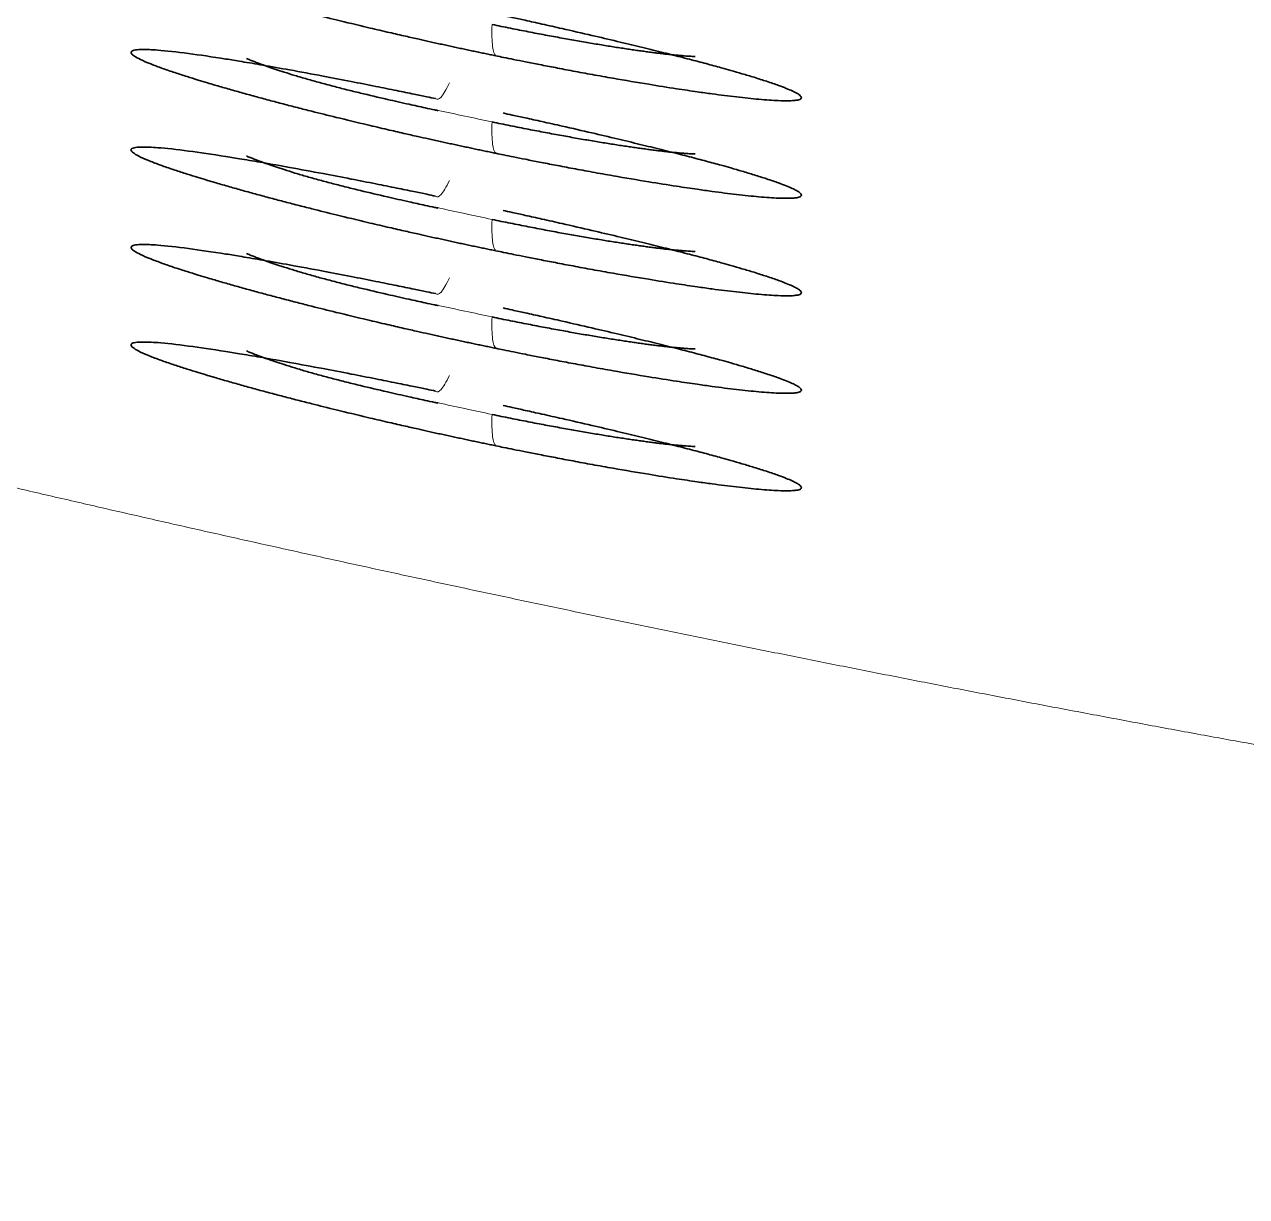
# Model space of a CAD drawing. Header units: inches. Extents: x -1096 to 3103, y -191 to 3207.
# Drawn here: x 1757.041 to 1759.911, y 3176.492 to 3179.244 of the extents above; entities that cross this region are included whole.
import ezdxf

# ---------------------------------------------------------------- set-up
doc = ezdxf.new("R2010")
doc.units = ezdxf.units.IN

msp = doc.modelspace()

# ---------------------------------------------------------------- linework, layer by layer
at = {"lineweight": 35}
for points, knots in [([(1758.0065, 3179.2989), (1757.9998, 3179.3003), (1757.9828, 3179.3038), (1757.9524, 3179.3101), (1757.9122, 3179.3183), (1757.8627, 3179.3283), (1757.8045, 3179.3398), (1757.7363, 3179.3529), (1757.6666, 3179.3658), (1757.6034, 3179.377), (1757.5539, 3179.3854), (1757.4926, 3179.3954), (1757.4203, 3179.406), (1757.3649, 3179.4121), (1757.3294, 3179.4142), (1757.3088, 3179.4143), (1757.2959, 3179.4123), (1757.291, 3179.409), (1757.2916, 3179.4047), (1757.2983, 3179.3987), (1757.313, 3179.3906), (1757.3353, 3179.381), (1757.3632, 3179.3705), (1757.3924, 3179.3604), (1757.4208, 3179.3512), (1757.4467, 3179.3431), (1757.4686, 3179.3365), (1757.4917, 3179.3297), (1757.518, 3179.3221), (1757.5497, 3179.3131), (1757.5821, 3179.3042), (1757.6151, 3179.2953), (1757.6484, 3179.2865), (1757.6819, 3179.2778), (1757.7231, 3179.2673), (1757.7774, 3179.2537), (1757.837, 3179.2394), (1757.8904, 3179.2269), (1757.9298, 3179.2178), (1757.9622, 3179.2105), (1757.9815, 3179.2062), (1757.99, 3179.2043)], [0, 0, 0, 0, 0.008784, 0.022012, 0.039639, 0.061609, 0.087958, 0.118751, 0.157481, 0.190776, 0.218565, 0.240781, 0.300853, 0.366289, 0.389903, 0.429716, 0.465034, 0.493523, 0.521548, 0.55222, 0.585556, 0.621544, 0.652763, 0.680085, 0.70348, 0.722896, 0.738289, 0.749628, 0.76907, 0.788051, 0.806559, 0.824584, 0.842116, 0.859149, 0.875676, 0.903109, 0.936897, 0.957449, 0.974805, 0.988984, 1, 1, 1, 1]), ([(1758.148, 3179.1705), (1758.1541, 3179.1692), (1758.1679, 3179.1664), (1758.1912, 3179.1616), (1758.2194, 3179.156), (1758.2522, 3179.1495), (1758.2895, 3179.1423), (1758.331, 3179.1344), (1758.3764, 3179.1261), (1758.4366, 3179.1153), (1758.5035, 3179.104), (1758.5688, 3179.0936), (1758.6178, 3179.0863), (1758.6657, 3179.0796), (1758.716, 3179.0733), (1758.7689, 3179.0677), (1758.8077, 3179.0651), (1758.8329, 3179.0646), (1758.8477, 3179.0652), (1758.8569, 3179.0665), (1758.862, 3179.068), (1758.8645, 3179.0697), (1758.8653, 3179.0711), (1758.8656, 3179.0728), (1758.8648, 3179.0751), (1758.8612, 3179.0787), (1758.8545, 3179.083), (1758.8444, 3179.088), (1758.8304, 3179.094), (1758.811, 3179.1014), (1758.7859, 3179.11), (1758.7564, 3179.1194), (1758.7279, 3179.1279), (1758.7018, 3179.1355), (1758.6795, 3179.1417), (1758.6542, 3179.1487), (1758.6227, 3179.1571), (1758.5814, 3179.1678), (1758.5359, 3179.1793), (1758.4864, 3179.1915), (1758.4321, 3179.2046), (1758.3712, 3179.2189), (1758.3118, 3179.2325), (1758.2592, 3179.2444), (1758.22, 3179.2531), (1758.1895, 3179.2598), (1758.1721, 3179.2636), (1758.1649, 3179.2652)], [0, 0, 0, 0, 0.007927, 0.018047, 0.030341, 0.044774, 0.061331, 0.080032, 0.100901, 0.123961, 0.165411, 0.200215, 0.228296, 0.249582, 0.288168, 0.330442, 0.376231, 0.405367, 0.430757, 0.452472, 0.470562, 0.485045, 0.495918, 0.503183, 0.521674, 0.541199, 0.561766, 0.583382, 0.606044, 0.629763, 0.659938, 0.686474, 0.70932, 0.72842, 0.743728, 0.755212, 0.778105, 0.801942, 0.826697, 0.85234, 0.878837, 0.907003, 0.938891, 0.960077, 0.977306, 0.990609, 1, 1, 1, 1]), ([(1758.6157, 3179.1689), (1758.6147, 3179.1689), (1758.6115, 3179.169), (1758.6059, 3179.1693), (1758.5986, 3179.1697), (1758.5908, 3179.1703), (1758.5824, 3179.171), (1758.5735, 3179.1718), (1758.564, 3179.1727), (1758.5539, 3179.1738), (1758.5434, 3179.175), (1758.5322, 3179.1763), (1758.5205, 3179.1777), (1758.5083, 3179.1793), (1758.4955, 3179.181), (1758.4823, 3179.1828), (1758.4684, 3179.1848), (1758.4541, 3179.1869), (1758.4393, 3179.1892), (1758.4239, 3179.1915), (1758.4081, 3179.1941), (1758.3918, 3179.1967), (1758.3749, 3179.1995), (1758.3576, 3179.2025), (1758.3399, 3179.2055), (1758.3217, 3179.2087), (1758.303, 3179.2121), (1758.2839, 3179.2156), (1758.2644, 3179.2192), (1758.2445, 3179.223), (1758.2241, 3179.227), (1758.2034, 3179.231), (1758.1823, 3179.2352), (1758.1608, 3179.2396), (1758.1464, 3179.2426), (1758.1391, 3179.2441)], [0, 0, 0, 0, 0.014362, 0.042311, 0.070465, 0.098822, 0.12738, 0.156139, 0.185094, 0.214243, 0.243581, 0.273106, 0.302811, 0.332694, 0.362749, 0.392974, 0.423364, 0.453916, 0.484627, 0.515494, 0.546517, 0.577695, 0.60903, 0.640522, 0.672177, 0.704, 0.735996, 0.768172, 0.800541, 0.833114, 0.865914, 0.898984, 0.932371, 0.966064, 1, 1, 1, 1]), ([(1757.99, 3179.2043), (1757.9946, 3179.2033), (1758.0037, 3179.2012), (1758.0175, 3179.1982), (1758.0311, 3179.1952), (1758.0446, 3179.1923), (1758.0579, 3179.1894), (1758.0712, 3179.1866), (1758.0843, 3179.1838), (1758.0973, 3179.181), (1758.1102, 3179.1783), (1758.1229, 3179.1757), (1758.1355, 3179.173), (1758.1438, 3179.1713), (1758.148, 3179.1705)], [0, 0, 0, 0, 0.087917, 0.174953, 0.261133, 0.346481, 0.43102, 0.514775, 0.597754, 0.67993, 0.761271, 0.841747, 0.921332, 1, 1, 1, 1]), ([(1758.0065, 3179.07), (1757.9998, 3179.0714), (1757.9828, 3179.0749), (1757.9524, 3179.0812), (1757.9122, 3179.0894), (1757.8627, 3179.0994), (1757.8045, 3179.1108), (1757.7363, 3179.124), (1757.6666, 3179.1369), (1757.6034, 3179.1481), (1757.5539, 3179.1565), (1757.4926, 3179.1665), (1757.4203, 3179.1771), (1757.3649, 3179.1832), (1757.3294, 3179.1853), (1757.3088, 3179.1854), (1757.2959, 3179.1834), (1757.291, 3179.1801), (1757.2916, 3179.1757), (1757.2983, 3179.1698), (1757.313, 3179.1617), (1757.3353, 3179.152), (1757.3632, 3179.1415), (1757.3924, 3179.1315), (1757.4208, 3179.1223), (1757.4467, 3179.1142), (1757.4686, 3179.1076), (1757.4917, 3179.1007), (1757.518, 3179.0931), (1757.5497, 3179.0842), (1757.5821, 3179.0752), (1757.6151, 3179.0663), (1757.6484, 3179.0575), (1757.6819, 3179.0488), (1757.7231, 3179.0384), (1757.7774, 3179.0248), (1757.837, 3179.0105), (1757.8904, 3178.9979), (1757.9298, 3178.9889), (1757.9622, 3178.9815), (1757.9815, 3178.9772), (1757.99, 3178.9754)], [0, 0, 0, 0, 0.008784, 0.022012, 0.039639, 0.061609, 0.087958, 0.118751, 0.157481, 0.190776, 0.218565, 0.240781, 0.300853, 0.366289, 0.389903, 0.429716, 0.465034, 0.493523, 0.521548, 0.55222, 0.585556, 0.621544, 0.652763, 0.680085, 0.70348, 0.722896, 0.738289, 0.749628, 0.76907, 0.788051, 0.806559, 0.824584, 0.842116, 0.859149, 0.875676, 0.903109, 0.936897, 0.957449, 0.974805, 0.988984, 1, 1, 1, 1]), ([(1758.0127, 3179.0416), (1758.01, 3179.0422), (1757.9997, 3179.0444), (1757.9768, 3179.0494), (1757.9393, 3179.0576), (1757.8881, 3179.0692), (1757.8393, 3179.0807), (1757.7972, 3179.091), (1757.7653, 3179.0992), (1757.7342, 3179.1075), (1757.7043, 3179.1159), (1757.6763, 3179.1241), (1757.6449, 3179.134), (1757.6069, 3179.1467), (1757.579, 3179.1572), (1757.5651, 3179.1631), (1757.5624, 3179.1643)], [0, 0, 0, 0, 0.013057, 0.050701, 0.112969, 0.200011, 0.312143, 0.372954, 0.435337, 0.499247, 0.564626, 0.631402, 0.695873, 0.8052, 0.958564, 1, 1, 1, 1]), ([(1758.148, 3178.9415), (1758.1541, 3178.9403), (1758.1679, 3178.9374), (1758.1912, 3178.9327), (1758.2194, 3178.9271), (1758.2522, 3178.9206), (1758.2895, 3178.9134), (1758.331, 3178.9055), (1758.3764, 3178.8971), (1758.4366, 3178.8864), (1758.5035, 3178.875), (1758.5688, 3178.8647), (1758.6178, 3178.8574), (1758.6657, 3178.8507), (1758.716, 3178.8443), (1758.7689, 3178.8388), (1758.8077, 3178.8361), (1758.8329, 3178.8357), (1758.8477, 3178.8363), (1758.8569, 3178.8375), (1758.862, 3178.8391), (1758.8645, 3178.8407), (1758.8653, 3178.8421), (1758.8656, 3178.8439), (1758.8648, 3178.8462), (1758.8612, 3178.8497), (1758.8545, 3178.854), (1758.8444, 3178.8591), (1758.8304, 3178.8651), (1758.811, 3178.8725), (1758.7859, 3178.8811), (1758.7564, 3178.8904), (1758.7279, 3178.899), (1758.7018, 3178.9065), (1758.6795, 3178.9128), (1758.6542, 3178.9198), (1758.6227, 3178.9282), (1758.5814, 3178.9389), (1758.5359, 3178.9504), (1758.4864, 3178.9626), (1758.4321, 3178.9757), (1758.3712, 3178.99), (1758.3118, 3179.0036), (1758.2592, 3179.0154), (1758.22, 3179.0241), (1758.1895, 3179.0308), (1758.1721, 3179.0346), (1758.1649, 3179.0362)], [0, 0, 0, 0, 0.007927, 0.018047, 0.030341, 0.044774, 0.061331, 0.080032, 0.100901, 0.123961, 0.165411, 0.200215, 0.228296, 0.249582, 0.288168, 0.330442, 0.376231, 0.405367, 0.430757, 0.452472, 0.470562, 0.485045, 0.495918, 0.503183, 0.521674, 0.541199, 0.561766, 0.583382, 0.606044, 0.629763, 0.659938, 0.686474, 0.70932, 0.72842, 0.743728, 0.755212, 0.778105, 0.801942, 0.826697, 0.85234, 0.878837, 0.907003, 0.938891, 0.960077, 0.977306, 0.990609, 1, 1, 1, 1]), ([(1758.6157, 3178.94), (1758.6147, 3178.94), (1758.6115, 3178.9401), (1758.6059, 3178.9404), (1758.5986, 3178.9408), (1758.5908, 3178.9414), (1758.5824, 3178.942), (1758.5735, 3178.9429), (1758.564, 3178.9438), (1758.5539, 3178.9448), (1758.5434, 3178.946), (1758.5322, 3178.9473), (1758.5205, 3178.9488), (1758.5083, 3178.9504), (1758.4955, 3178.9521), (1758.4823, 3178.9539), (1758.4684, 3178.9559), (1758.4541, 3178.958), (1758.4393, 3178.9602), (1758.4239, 3178.9626), (1758.4081, 3178.9651), (1758.3918, 3178.9678), (1758.3749, 3178.9706), (1758.3576, 3178.9735), (1758.3399, 3178.9766), (1758.3217, 3178.9798), (1758.303, 3178.9832), (1758.2839, 3178.9867), (1758.2644, 3178.9903), (1758.2445, 3178.9941), (1758.2241, 3178.998), (1758.2034, 3179.0021), (1758.1823, 3179.0063), (1758.1608, 3179.0107), (1758.1464, 3179.0137), (1758.1391, 3179.0152)], [0, 0, 0, 0, 0.014362, 0.042311, 0.070465, 0.098822, 0.12738, 0.156139, 0.185094, 0.214243, 0.243581, 0.273106, 0.302811, 0.332694, 0.362749, 0.392974, 0.423364, 0.453916, 0.484627, 0.515494, 0.546517, 0.577695, 0.60903, 0.640522, 0.672177, 0.704, 0.735996, 0.768172, 0.800541, 0.833114, 0.865914, 0.898984, 0.932371, 0.966064, 1, 1, 1, 1]), ([(1757.99, 3178.9754), (1757.9946, 3178.9743), (1758.0037, 3178.9723), (1758.0175, 3178.9693), (1758.0311, 3178.9663), (1758.0446, 3178.9634), (1758.0579, 3178.9605), (1758.0712, 3178.9577), (1758.0843, 3178.9549), (1758.0973, 3178.9521), (1758.1102, 3178.9494), (1758.1229, 3178.9467), (1758.1355, 3178.9441), (1758.1438, 3178.9424), (1758.148, 3178.9415)], [0, 0, 0, 0, 0.087917, 0.174953, 0.261133, 0.346481, 0.43102, 0.514775, 0.597754, 0.67993, 0.761271, 0.841747, 0.921332, 1, 1, 1, 1]), ([(1758.0065, 3178.841), (1757.9998, 3178.8424), (1757.9828, 3178.846), (1757.9524, 3178.8523), (1757.9122, 3178.8605), (1757.8627, 3178.8704), (1757.8045, 3178.8819), (1757.7363, 3178.895), (1757.6666, 3178.9079), (1757.6034, 3178.9192), (1757.5539, 3178.9276), (1757.4926, 3178.9376), (1757.4203, 3178.9482), (1757.3649, 3178.9542), (1757.3294, 3178.9564), (1757.3088, 3178.9564), (1757.2959, 3178.9544), (1757.291, 3178.9511), (1757.2916, 3178.9468), (1757.2983, 3178.9409), (1757.313, 3178.9328), (1757.3353, 3178.9231), (1757.3632, 3178.9126), (1757.3924, 3178.9026), (1757.4208, 3178.8933), (1757.4467, 3178.8853), (1757.4686, 3178.8786), (1757.4917, 3178.8718), (1757.518, 3178.8642), (1757.5497, 3178.8553), (1757.5821, 3178.8463), (1757.6151, 3178.8374), (1757.6484, 3178.8286), (1757.6819, 3178.8199), (1757.7231, 3178.8094), (1757.7774, 3178.7959), (1757.837, 3178.7815), (1757.8904, 3178.769), (1757.9298, 3178.76), (1757.9622, 3178.7526), (1757.9815, 3178.7483), (1757.99, 3178.7464)], [0, 0, 0, 0, 0.008784, 0.022012, 0.039639, 0.061609, 0.087958, 0.118751, 0.157481, 0.190776, 0.218565, 0.240781, 0.300853, 0.366289, 0.389903, 0.429716, 0.465034, 0.493523, 0.521548, 0.55222, 0.585556, 0.621544, 0.652763, 0.680085, 0.70348, 0.722896, 0.738289, 0.749628, 0.76907, 0.788051, 0.806559, 0.824584, 0.842116, 0.859149, 0.875676, 0.903109, 0.936897, 0.957449, 0.974805, 0.988984, 1, 1, 1, 1]), ([(1758.0127, 3178.8127), (1758.01, 3178.8133), (1757.9997, 3178.8155), (1757.9768, 3178.8204), (1757.9393, 3178.8287), (1757.8881, 3178.8403), (1757.8393, 3178.8518), (1757.7972, 3178.8621), (1757.7653, 3178.8703), (1757.7342, 3178.8786), (1757.7043, 3178.887), (1757.6763, 3178.8952), (1757.6449, 3178.9051), (1757.6069, 3178.9177), (1757.579, 3178.9282), (1757.5651, 3178.9341), (1757.5624, 3178.9353)], [0, 0, 0, 0, 0.013057, 0.050701, 0.112969, 0.200011, 0.312143, 0.372954, 0.435337, 0.499247, 0.564626, 0.631402, 0.695873, 0.8052, 0.958564, 1, 1, 1, 1]), ([(1758.6157, 3178.711), (1758.6147, 3178.7111), (1758.6115, 3178.7112), (1758.6059, 3178.7114), (1758.5986, 3178.7119), (1758.5908, 3178.7124), (1758.5824, 3178.7131), (1758.5735, 3178.7139), (1758.564, 3178.7149), (1758.5539, 3178.7159), (1758.5434, 3178.7171), (1758.5322, 3178.7184), (1758.5205, 3178.7199), (1758.5083, 3178.7214), (1758.4955, 3178.7231), (1758.4823, 3178.725), (1758.4684, 3178.727), (1758.4541, 3178.7291), (1758.4393, 3178.7313), (1758.4239, 3178.7337), (1758.4081, 3178.7362), (1758.3918, 3178.7389), (1758.3749, 3178.7417), (1758.3576, 3178.7446), (1758.3399, 3178.7477), (1758.3217, 3178.7509), (1758.303, 3178.7542), (1758.2839, 3178.7577), (1758.2644, 3178.7614), (1758.2445, 3178.7652), (1758.2241, 3178.7691), (1758.2034, 3178.7732), (1758.1823, 3178.7774), (1758.1608, 3178.7817), (1758.1464, 3178.7847), (1758.1391, 3178.7862)], [0, 0, 0, 0, 0.014362, 0.042311, 0.070465, 0.098822, 0.12738, 0.156139, 0.185094, 0.214243, 0.243581, 0.273106, 0.302811, 0.332694, 0.362749, 0.392974, 0.423364, 0.453916, 0.484627, 0.515494, 0.546517, 0.577695, 0.60903, 0.640522, 0.672177, 0.704, 0.735996, 0.768172, 0.800541, 0.833114, 0.865914, 0.898984, 0.932371, 0.966064, 1, 1, 1, 1]), ([(1758.148, 3178.7126), (1758.1541, 3178.7114), (1758.1679, 3178.7085), (1758.1912, 3178.7038), (1758.2194, 3178.6981), (1758.2522, 3178.6916), (1758.2895, 3178.6844), (1758.331, 3178.6766), (1758.3764, 3178.6682), (1758.4366, 3178.6574), (1758.5035, 3178.6461), (1758.5688, 3178.6357), (1758.6178, 3178.6284), (1758.6657, 3178.6217), (1758.716, 3178.6154), (1758.7689, 3178.6099), (1758.8077, 3178.6072), (1758.8329, 3178.6067), (1758.8477, 3178.6073), (1758.8569, 3178.6086), (1758.862, 3178.6102), (1758.8645, 3178.6118), (1758.8653, 3178.6132), (1758.8656, 3178.6149), (1758.8648, 3178.6173), (1758.8612, 3178.6208), (1758.8545, 3178.6251), (1758.8444, 3178.6302), (1758.8304, 3178.6361), (1758.811, 3178.6435), (1758.7859, 3178.6522), (1758.7564, 3178.6615), (1758.7279, 3178.6701), (1758.7018, 3178.6776), (1758.6795, 3178.6839), (1758.6542, 3178.6908), (1758.6227, 3178.6993), (1758.5814, 3178.71), (1758.5359, 3178.7215), (1758.4864, 3178.7337), (1758.4321, 3178.7467), (1758.3712, 3178.761), (1758.3118, 3178.7747), (1758.2592, 3178.7865), (1758.22, 3178.7952), (1758.1895, 3178.8019), (1758.1721, 3178.8057), (1758.1649, 3178.8073)], [0, 0, 0, 0, 0.007927, 0.018047, 0.030341, 0.044774, 0.061331, 0.080032, 0.100901, 0.123961, 0.165411, 0.200215, 0.228296, 0.249582, 0.288168, 0.330442, 0.376231, 0.405367, 0.430757, 0.452472, 0.470562, 0.485045, 0.495918, 0.503183, 0.521674, 0.541199, 0.561766, 0.583382, 0.606044, 0.629763, 0.659938, 0.686474, 0.70932, 0.72842, 0.743728, 0.755212, 0.778105, 0.801942, 0.826697, 0.85234, 0.878837, 0.907003, 0.938891, 0.960077, 0.977306, 0.990609, 1, 1, 1, 1]), ([(1757.99, 3178.7464), (1757.9946, 3178.7454), (1758.0037, 3178.7434), (1758.0175, 3178.7404), (1758.0311, 3178.7374), (1758.0446, 3178.7344), (1758.0579, 3178.7316), (1758.0712, 3178.7287), (1758.0843, 3178.7259), (1758.0973, 3178.7232), (1758.1102, 3178.7205), (1758.1229, 3178.7178), (1758.1355, 3178.7152), (1758.1438, 3178.7135), (1758.148, 3178.7126)], [0, 0, 0, 0, 0.087917, 0.174953, 0.261133, 0.346481, 0.43102, 0.514775, 0.597754, 0.67993, 0.761271, 0.841747, 0.921332, 1, 1, 1, 1]), ([(1758.0065, 3178.6121), (1757.9998, 3178.6135), (1757.9828, 3178.617), (1757.9524, 3178.6233), (1757.9122, 3178.6315), (1757.8627, 3178.6415), (1757.8045, 3178.653), (1757.7363, 3178.6661), (1757.6666, 3178.679), (1757.6034, 3178.6902), (1757.5539, 3178.6986), (1757.4926, 3178.7086), (1757.4203, 3178.7192), (1757.3649, 3178.7253), (1757.3294, 3178.7275), (1757.3088, 3178.7275), (1757.2959, 3178.7255), (1757.291, 3178.7222), (1757.2916, 3178.7179), (1757.2983, 3178.7119), (1757.313, 3178.7038), (1757.3353, 3178.6942), (1757.3632, 3178.6837), (1757.3924, 3178.6736), (1757.4208, 3178.6644), (1757.4467, 3178.6563), (1757.4686, 3178.6497), (1757.4917, 3178.6429), (1757.518, 3178.6353), (1757.5497, 3178.6263), (1757.5821, 3178.6174), (1757.6151, 3178.6085), (1757.6484, 3178.5997), (1757.6819, 3178.591), (1757.7231, 3178.5805), (1757.7774, 3178.5669), (1757.837, 3178.5526), (1757.8904, 3178.5401), (1757.9298, 3178.531), (1757.9622, 3178.5237), (1757.9815, 3178.5194), (1757.99, 3178.5175)], [0, 0, 0, 0, 0.008784, 0.022012, 0.039639, 0.061609, 0.087958, 0.118751, 0.157481, 0.190776, 0.218565, 0.240781, 0.300853, 0.366289, 0.389903, 0.429716, 0.465034, 0.493523, 0.521548, 0.55222, 0.585556, 0.621544, 0.652763, 0.680085, 0.70348, 0.722896, 0.738289, 0.749628, 0.76907, 0.788051, 0.806559, 0.824584, 0.842116, 0.859149, 0.875676, 0.903109, 0.936897, 0.957449, 0.974805, 0.988984, 1, 1, 1, 1]), ([(1758.0127, 3178.5838), (1758.01, 3178.5844), (1757.9997, 3178.5866), (1757.9768, 3178.5915), (1757.9393, 3178.5998), (1757.8881, 3178.6114), (1757.8393, 3178.6228), (1757.7972, 3178.6331), (1757.7653, 3178.6413), (1757.7342, 3178.6496), (1757.7043, 3178.658), (1757.6763, 3178.6663), (1757.6449, 3178.6761), (1757.6069, 3178.6888), (1757.579, 3178.6993), (1757.5651, 3178.7052), (1757.5624, 3178.7064)], [0, 0, 0, 0, 0.013057, 0.050701, 0.112969, 0.200011, 0.312143, 0.372954, 0.435337, 0.499247, 0.564626, 0.631402, 0.695873, 0.8052, 0.958564, 1, 1, 1, 1]), ([(1758.6157, 3178.4821), (1758.6147, 3178.4821), (1758.6115, 3178.4822), (1758.6059, 3178.4825), (1758.5986, 3178.4829), (1758.5908, 3178.4835), (1758.5824, 3178.4842), (1758.5735, 3178.485), (1758.564, 3178.4859), (1758.5539, 3178.487), (1758.5434, 3178.4882), (1758.5322, 3178.4895), (1758.5205, 3178.4909), (1758.5083, 3178.4925), (1758.4955, 3178.4942), (1758.4823, 3178.496), (1758.4684, 3178.498), (1758.4541, 3178.5001), (1758.4393, 3178.5024), (1758.4239, 3178.5048), (1758.4081, 3178.5073), (1758.3918, 3178.5099), (1758.3749, 3178.5127), (1758.3576, 3178.5157), (1758.3399, 3178.5187), (1758.3217, 3178.5219), (1758.303, 3178.5253), (1758.2839, 3178.5288), (1758.2644, 3178.5324), (1758.2445, 3178.5362), (1758.2241, 3178.5402), (1758.2034, 3178.5442), (1758.1823, 3178.5484), (1758.1608, 3178.5528), (1758.1464, 3178.5558), (1758.1391, 3178.5573)], [0, 0, 0, 0, 0.014362, 0.042311, 0.070465, 0.098822, 0.12738, 0.156139, 0.185094, 0.214243, 0.243581, 0.273106, 0.302811, 0.332694, 0.362749, 0.392974, 0.423364, 0.453916, 0.484627, 0.515494, 0.546517, 0.577695, 0.60903, 0.640522, 0.672177, 0.704, 0.735996, 0.768172, 0.800541, 0.833114, 0.865914, 0.898984, 0.932371, 0.966064, 1, 1, 1, 1]), ([(1758.148, 3178.4837), (1758.1541, 3178.4824), (1758.1679, 3178.4796), (1758.1912, 3178.4748), (1758.2194, 3178.4692), (1758.2522, 3178.4627), (1758.2895, 3178.4555), (1758.331, 3178.4476), (1758.3764, 3178.4393), (1758.4366, 3178.4285), (1758.5035, 3178.4172), (1758.5688, 3178.4068), (1758.6178, 3178.3995), (1758.6657, 3178.3928), (1758.716, 3178.3865), (1758.7689, 3178.3809), (1758.8077, 3178.3783), (1758.8329, 3178.3778), (1758.8477, 3178.3784), (1758.8569, 3178.3797), (1758.862, 3178.3813), (1758.8645, 3178.3829), (1758.8653, 3178.3843), (1758.8656, 3178.386), (1758.8648, 3178.3883), (1758.8612, 3178.3919), (1758.8545, 3178.3962), (1758.8444, 3178.4013), (1758.8304, 3178.4072), (1758.811, 3178.4146), (1758.7859, 3178.4232), (1758.7564, 3178.4326), (1758.7279, 3178.4412), (1758.7018, 3178.4487), (1758.6795, 3178.4549), (1758.6542, 3178.4619), (1758.6227, 3178.4703), (1758.5814, 3178.4811), (1758.5359, 3178.4925), (1758.4864, 3178.5048), (1758.4321, 3178.5178), (1758.3712, 3178.5321), (1758.3118, 3178.5457), (1758.2592, 3178.5576), (1758.22, 3178.5663), (1758.1895, 3178.573), (1758.1721, 3178.5768), (1758.1649, 3178.5784)], [0, 0, 0, 0, 0.007927, 0.018047, 0.030341, 0.044774, 0.061331, 0.080032, 0.100901, 0.123961, 0.165411, 0.200215, 0.228296, 0.249582, 0.288168, 0.330442, 0.376231, 0.405367, 0.430757, 0.452472, 0.470562, 0.485045, 0.495918, 0.503183, 0.521674, 0.541199, 0.561766, 0.583382, 0.606044, 0.629763, 0.659938, 0.686474, 0.70932, 0.72842, 0.743728, 0.755212, 0.778105, 0.801942, 0.826697, 0.85234, 0.878837, 0.907003, 0.938891, 0.960077, 0.977306, 0.990609, 1, 1, 1, 1]), ([(1757.99, 3178.5175), (1757.9946, 3178.5165), (1758.0037, 3178.5144), (1758.0175, 3178.5114), (1758.0311, 3178.5084), (1758.0446, 3178.5055), (1758.0579, 3178.5026), (1758.0712, 3178.4998), (1758.0843, 3178.497), (1758.0973, 3178.4942), (1758.1102, 3178.4915), (1758.1229, 3178.4889), (1758.1355, 3178.4862), (1758.1438, 3178.4845), (1758.148, 3178.4837)], [0, 0, 0, 0, 0.087917, 0.174953, 0.261133, 0.346481, 0.43102, 0.514775, 0.597754, 0.67993, 0.761271, 0.841747, 0.921332, 1, 1, 1, 1]), ([(1758.0065, 3178.3832), (1757.9998, 3178.3846), (1757.9828, 3178.3881), (1757.9524, 3178.3944), (1757.9122, 3178.4026), (1757.8627, 3178.4126), (1757.8045, 3178.424), (1757.7363, 3178.4372), (1757.6666, 3178.4501), (1757.6034, 3178.4613), (1757.5539, 3178.4697), (1757.4926, 3178.4797), (1757.4203, 3178.4903), (1757.3649, 3178.4964), (1757.3294, 3178.4985), (1757.3088, 3178.4986), (1757.2959, 3178.4966), (1757.291, 3178.4933), (1757.2916, 3178.4889), (1757.2983, 3178.483), (1757.313, 3178.4749), (1757.3353, 3178.4652), (1757.3632, 3178.4547), (1757.3924, 3178.4447), (1757.4208, 3178.4355), (1757.4467, 3178.4274), (1757.4686, 3178.4208), (1757.4917, 3178.4139), (1757.518, 3178.4063), (1757.5497, 3178.3974), (1757.5821, 3178.3884), (1757.6151, 3178.3795), (1757.6484, 3178.3707), (1757.6819, 3178.362), (1757.7231, 3178.3516), (1757.7774, 3178.338), (1757.837, 3178.3237), (1757.8904, 3178.3111), (1757.9298, 3178.3021), (1757.9622, 3178.2948), (1757.9815, 3178.2904), (1757.99, 3178.2886)], [0, 0, 0, 0, 0.008784, 0.022012, 0.039639, 0.061609, 0.087958, 0.118751, 0.157481, 0.190776, 0.218565, 0.240781, 0.300853, 0.366289, 0.389903, 0.429716, 0.465034, 0.493523, 0.521548, 0.55222, 0.585556, 0.621544, 0.652763, 0.680085, 0.70348, 0.722896, 0.738289, 0.749628, 0.76907, 0.788051, 0.806559, 0.824584, 0.842116, 0.859149, 0.875676, 0.903109, 0.936897, 0.957449, 0.974805, 0.988984, 1, 1, 1, 1]), ([(1758.0127, 3178.3549), (1758.01, 3178.3554), (1757.9997, 3178.3576), (1757.9768, 3178.3626), (1757.9393, 3178.3708), (1757.8881, 3178.3824), (1757.8393, 3178.3939), (1757.7972, 3178.4042), (1757.7653, 3178.4124), (1757.7342, 3178.4207), (1757.7043, 3178.4291), (1757.6763, 3178.4374), (1757.6449, 3178.4472), (1757.6069, 3178.4599), (1757.579, 3178.4704), (1757.5651, 3178.4763), (1757.5624, 3178.4775)], [0, 0, 0, 0, 0.013057, 0.050701, 0.112969, 0.200011, 0.312143, 0.372954, 0.435337, 0.499247, 0.564626, 0.631402, 0.695873, 0.8052, 0.958564, 1, 1, 1, 1]), ([(1758.6157, 3178.2532), (1758.6147, 3178.2532), (1758.6115, 3178.2533), (1758.6059, 3178.2536), (1758.5986, 3178.254), (1758.5908, 3178.2546), (1758.5824, 3178.2553), (1758.5735, 3178.2561), (1758.564, 3178.257), (1758.5539, 3178.258), (1758.5434, 3178.2592), (1758.5322, 3178.2605), (1758.5205, 3178.262), (1758.5083, 3178.2636), (1758.4955, 3178.2653), (1758.4823, 3178.2671), (1758.4684, 3178.2691), (1758.4541, 3178.2712), (1758.4393, 3178.2734), (1758.4239, 3178.2758), (1758.4081, 3178.2783), (1758.3918, 3178.281), (1758.3749, 3178.2838), (1758.3576, 3178.2867), (1758.3399, 3178.2898), (1758.3217, 3178.293), (1758.303, 3178.2964), (1758.2839, 3178.2999), (1758.2644, 3178.3035), (1758.2445, 3178.3073), (1758.2241, 3178.3112), (1758.2034, 3178.3153), (1758.1823, 3178.3195), (1758.1608, 3178.3239), (1758.1464, 3178.3269), (1758.1391, 3178.3284)], [0, 0, 0, 0, 0.014362, 0.042311, 0.070465, 0.098822, 0.12738, 0.156139, 0.185094, 0.214243, 0.243581, 0.273106, 0.302811, 0.332694, 0.362749, 0.392974, 0.423364, 0.453916, 0.484627, 0.515494, 0.546517, 0.577695, 0.60903, 0.640522, 0.672177, 0.704, 0.735996, 0.768172, 0.800541, 0.833114, 0.865914, 0.898984, 0.932371, 0.966064, 1, 1, 1, 1]), ([(1758.148, 3178.2547), (1758.1541, 3178.2535), (1758.1679, 3178.2506), (1758.1912, 3178.2459), (1758.2194, 3178.2403), (1758.2522, 3178.2338), (1758.2895, 3178.2266), (1758.331, 3178.2187), (1758.3764, 3178.2103), (1758.4366, 3178.1996), (1758.5035, 3178.1882), (1758.5688, 3178.1779), (1758.6178, 3178.1706), (1758.6657, 3178.1639), (1758.716, 3178.1575), (1758.7689, 3178.152), (1758.8077, 3178.1493), (1758.8329, 3178.1489), (1758.8477, 3178.1495), (1758.8569, 3178.1507), (1758.862, 3178.1523), (1758.8645, 3178.1539), (1758.8653, 3178.1553), (1758.8656, 3178.1571), (1758.8648, 3178.1594), (1758.8612, 3178.163), (1758.8545, 3178.1672), (1758.8444, 3178.1723), (1758.8304, 3178.1783), (1758.811, 3178.1857), (1758.7859, 3178.1943), (1758.7564, 3178.2036), (1758.7279, 3178.2122), (1758.7018, 3178.2198), (1758.6795, 3178.226), (1758.6542, 3178.233), (1758.6227, 3178.2414), (1758.5814, 3178.2521), (1758.5359, 3178.2636), (1758.4864, 3178.2758), (1758.4321, 3178.2889), (1758.3712, 3178.3032), (1758.3118, 3178.3168), (1758.2592, 3178.3286), (1758.22, 3178.3373), (1758.1895, 3178.344), (1758.1721, 3178.3479), (1758.1649, 3178.3494)], [0, 0, 0, 0, 0.007927, 0.018047, 0.030341, 0.044774, 0.061331, 0.080032, 0.100901, 0.123961, 0.165411, 0.200215, 0.228296, 0.249582, 0.288168, 0.330442, 0.376231, 0.405367, 0.430757, 0.452472, 0.470562, 0.485045, 0.495918, 0.503183, 0.521674, 0.541199, 0.561766, 0.583382, 0.606044, 0.629763, 0.659938, 0.686474, 0.70932, 0.72842, 0.743728, 0.755212, 0.778105, 0.801942, 0.826697, 0.85234, 0.878837, 0.907003, 0.938891, 0.960077, 0.977306, 0.990609, 1, 1, 1, 1]), ([(1757.99, 3178.2886), (1757.9946, 3178.2875), (1758.0037, 3178.2855), (1758.0175, 3178.2825), (1758.0311, 3178.2795), (1758.0446, 3178.2766), (1758.0579, 3178.2737), (1758.0712, 3178.2709), (1758.0843, 3178.2681), (1758.0973, 3178.2653), (1758.1102, 3178.2626), (1758.1229, 3178.2599), (1758.1355, 3178.2573), (1758.1438, 3178.2556), (1758.148, 3178.2547)], [0, 0, 0, 0, 0.087917, 0.174953, 0.261133, 0.346481, 0.43102, 0.514775, 0.597754, 0.67993, 0.761271, 0.841747, 0.921332, 1, 1, 1, 1])]:
    msp.add_open_spline(points, degree=3, knots=knots, dxfattribs=at)
at = {"lineweight": 13}
for points, knots in [([(1758.148, 3179.1705), (1758.1446, 3179.1735), (1758.1393, 3179.1887), (1758.1384, 3179.2224), (1758.1391, 3179.2441)], [0, 0, 0, 0, 0.474728, 1, 1, 1, 1]), ([(1758.0065, 3179.07), (1758.0099, 3179.067), (1758.0189, 3179.0694), (1758.0316, 3179.0909), (1758.0389, 3179.1067)], [0, 0, 0, 0, 0.47368, 1, 1, 1, 1]), ([(1758.148, 3178.9415), (1758.1446, 3178.9446), (1758.1393, 3178.9598), (1758.1384, 3178.9934), (1758.1391, 3179.0152)], [0, 0, 0, 0, 0.474728, 1, 1, 1, 1]), ([(1758.0065, 3178.841), (1758.0099, 3178.838), (1758.0189, 3178.8404), (1758.0316, 3178.8619), (1758.0389, 3178.8778)], [0, 0, 0, 0, 0.47368, 1, 1, 1, 1]), ([(1758.148, 3178.7126), (1758.1446, 3178.7156), (1758.1393, 3178.7309), (1758.1384, 3178.7645), (1758.1391, 3178.7862)], [0, 0, 0, 0, 0.474728, 1, 1, 1, 1]), ([(1758.0065, 3178.6121), (1758.0099, 3178.6091), (1758.0189, 3178.6115), (1758.0316, 3178.633), (1758.0389, 3178.6489)], [0, 0, 0, 0, 0.47368, 1, 1, 1, 1]), ([(1758.148, 3178.4837), (1758.1446, 3178.4867), (1758.1393, 3178.5019), (1758.1384, 3178.5356), (1758.1391, 3178.5573)], [0, 0, 0, 0, 0.474728, 1, 1, 1, 1]), ([(1755.4167, 3178.5534), (1755.457, 3178.5429), (1755.5376, 3178.5218), (1755.6585, 3178.4904), (1755.7795, 3178.4594), (1755.9005, 3178.4285), (1756.0215, 3178.398), (1756.1427, 3178.3677), (1756.2638, 3178.3376), (1756.385, 3178.3078), (1756.5063, 3178.2783), (1756.6276, 3178.249), (1756.749, 3178.22), (1756.8704, 3178.1912), (1756.9918, 3178.1627), (1757.1133, 3178.1345), (1757.2348, 3178.1065), (1757.3564, 3178.0787), (1757.478, 3178.0512), (1757.5997, 3178.024), (1757.7214, 3177.997), (1757.8431, 3177.9703), (1757.9649, 3177.9439), (1758.0867, 3177.9177), (1758.2086, 3177.8917), (1758.3305, 3177.866), (1758.4524, 3177.8406), (1758.5744, 3177.8154), (1758.6964, 3177.7905), (1758.8185, 3177.7659), (1758.9406, 3177.7415), (1759.0627, 3177.7173), (1759.1848, 3177.6934), (1759.307, 3177.6698), (1759.4293, 3177.6464), (1759.5515, 3177.6233), (1759.6738, 3177.6004), (1759.7961, 3177.5778), (1759.9185, 3177.5555), (1760.0409, 3177.5334), (1760.1633, 3177.5116), (1760.2858, 3177.49), (1760.4082, 3177.4687), (1760.5307, 3177.4476), (1760.6533, 3177.4268), (1760.7758, 3177.4063), (1760.8984, 3177.386), (1761.0211, 3177.3659), (1761.1437, 3177.3462), (1761.2664, 3177.3266), (1761.3891, 3177.3074), (1761.5118, 3177.2884), (1761.6345, 3177.2696), (1761.7573, 3177.2511), (1761.8801, 3177.2329), (1762.0029, 3177.2149), (1762.1257, 3177.1972), (1762.2486, 3177.1797), (1762.3715, 3177.1625), (1762.4944, 3177.1456), (1762.6173, 3177.1289), (1762.7402, 3177.1124), (1762.8632, 3177.0963), (1762.9862, 3177.0803), (1763.1092, 3177.0647), (1763.2322, 3177.0493), (1763.3552, 3177.0341), (1763.4783, 3177.0192), (1763.6013, 3177.0046), (1763.7244, 3176.9902), (1763.8475, 3176.9761), (1763.9706, 3176.9622), (1764.0937, 3176.9486), (1764.2168, 3176.9352), (1764.34, 3176.9221), (1764.4631, 3176.9093), (1764.5863, 3176.8967), (1764.7095, 3176.8844), (1764.8327, 3176.8723), (1764.9559, 3176.8605), (1765.0791, 3176.8489), (1765.2023, 3176.8376), (1765.3255, 3176.8266), (1765.4488, 3176.8158), (1765.572, 3176.8052), (1765.6952, 3176.795), (1765.8185, 3176.7849), (1765.9417, 3176.7752), (1766.065, 3176.7657), (1766.1883, 3176.7564), (1766.3116, 3176.7474), (1766.4348, 3176.7387), (1766.5581, 3176.7302), (1766.6814, 3176.7219), (1766.8047, 3176.714), (1766.928, 3176.7062), (1767.0512, 3176.6988), (1767.1745, 3176.6916), (1767.2978, 3176.6846), (1767.4211, 3176.6779), (1767.5444, 3176.6715), (1767.6677, 3176.6653), (1767.7909, 3176.6593), (1767.9142, 3176.6536), (1768.0375, 3176.6482), (1768.1607, 3176.6431), (1768.284, 3176.6381), (1768.4073, 3176.6335), (1768.5305, 3176.6291), (1768.6538, 3176.6249), (1768.777, 3176.621), (1768.9002, 3176.6174), (1769.0235, 3176.614), (1769.1467, 3176.6109), (1769.2699, 3176.608), (1769.3931, 3176.6054), (1769.5163, 3176.603), (1769.6395, 3176.6009), (1769.7626, 3176.599), (1769.8858, 3176.5974), (1770.0421, 3176.5957), (1770.2317, 3176.5941), (1770.4544, 3176.5931), (1770.6772, 3176.593), (1770.9001, 3176.5937), (1771.1229, 3176.5952), (1771.3458, 3176.5975), (1771.5687, 3176.6007), (1771.7916, 3176.6047), (1772.0146, 3176.6095), (1772.2376, 3176.6152), (1772.4605, 3176.6217), (1772.6835, 3176.629), (1772.9065, 3176.6372), (1773.1295, 3176.6462), (1773.3525, 3176.656), (1773.5755, 3176.6667), (1773.7985, 3176.6782), (1774.0214, 3176.6905), (1774.2444, 3176.7037), (1774.4673, 3176.7177), (1774.6902, 3176.7326), (1774.9132, 3176.7482), (1775.136, 3176.7647), (1775.3589, 3176.7821), (1775.5817, 3176.8003), (1775.8045, 3176.8193), (1776.0272, 3176.8391), (1776.2499, 3176.8598), (1776.4726, 3176.8813), (1776.6952, 3176.9037), (1776.9177, 3176.9269), (1777.1403, 3176.9509), (1777.3627, 3176.9758), (1777.5851, 3177.0015), (1777.8074, 3177.028), (1778.0297, 3177.0554), (1778.2519, 3177.0836), (1778.474, 3177.1126), (1778.696, 3177.1425), (1778.918, 3177.1732), (1779.1399, 3177.2048), (1779.3617, 3177.2372), (1779.5834, 3177.2704), (1779.805, 3177.3045), (1780.0266, 3177.3394), (1780.248, 3177.3751), (1780.4693, 3177.4117), (1780.6906, 3177.4491), (1780.9117, 3177.4873), (1781.1327, 3177.5264), (1781.3536, 3177.5663), (1781.5744, 3177.6071), (1781.795, 3177.6486), (1782.0156, 3177.6911), (1782.236, 3177.7343), (1782.4563, 3177.7784), (1782.6764, 3177.8233), (1782.8964, 3177.8691), (1783.1163, 3177.9156), (1783.3361, 3177.9631), (1783.5557, 3178.0113), (1783.7751, 3178.0604), (1783.9944, 3178.1103), (1784.2135, 3178.1611), (1784.4325, 3178.2126), (1784.5784, 3178.2476), (1784.6513, 3178.2652)], [0, 0, 0, 0, 0.00423, 0.00846, 0.012689, 0.016917, 0.021145, 0.025372, 0.029599, 0.033826, 0.038052, 0.042277, 0.046502, 0.050726, 0.05495, 0.059173, 0.063396, 0.067618, 0.07184, 0.076061, 0.080282, 0.084502, 0.088722, 0.092941, 0.097159, 0.101377, 0.105595, 0.109812, 0.114028, 0.118244, 0.12246, 0.126675, 0.130889, 0.135103, 0.139317, 0.14353, 0.147742, 0.151954, 0.156165, 0.160376, 0.164586, 0.168796, 0.173005, 0.177214, 0.181422, 0.18563, 0.189837, 0.194044, 0.19825, 0.202456, 0.206661, 0.210866, 0.21507, 0.219274, 0.223477, 0.227679, 0.231881, 0.236083, 0.240284, 0.244485, 0.248685, 0.252884, 0.257083, 0.261282, 0.26548, 0.269677, 0.273874, 0.278071, 0.282267, 0.286462, 0.290657, 0.294851, 0.299045, 0.303239, 0.307432, 0.311624, 0.315816, 0.320007, 0.324198, 0.328388, 0.332578, 0.336768, 0.340957, 0.345145, 0.349333, 0.35352, 0.357707, 0.361893, 0.366079, 0.370264, 0.374449, 0.378633, 0.382817, 0.387, 0.391183, 0.395365, 0.399547, 0.403728, 0.407909, 0.412089, 0.416269, 0.420448, 0.424627, 0.428805, 0.432983, 0.43716, 0.441337, 0.445513, 0.449689, 0.453864, 0.458039, 0.462213, 0.466387, 0.47056, 0.474733, 0.478905, 0.483077, 0.487248, 0.491419, 0.495589, 0.499758, 0.507299, 0.514841, 0.522385, 0.529929, 0.537475, 0.545021, 0.552569, 0.560118, 0.567668, 0.57522, 0.582772, 0.590326, 0.597881, 0.605437, 0.612994, 0.620553, 0.628112, 0.635673, 0.643235, 0.650798, 0.658362, 0.665928, 0.673495, 0.681062, 0.688632, 0.696202, 0.703773, 0.711346, 0.71892, 0.726495, 0.734071, 0.741648, 0.749227, 0.756807, 0.764388, 0.77197, 0.779553, 0.787138, 0.794724, 0.802311, 0.809899, 0.817488, 0.825079, 0.832671, 0.840264, 0.847858, 0.855454, 0.86305, 0.870648, 0.878247, 0.885848, 0.893449, 0.901052, 0.908656, 0.916261, 0.923868, 0.931476, 0.939084, 0.946695, 0.954306, 0.961919, 0.969532, 0.977147, 0.984764, 0.992381, 1, 1, 1, 1]), ([(1755.4168, 3178.5537), (1755.4177, 3178.551), (1755.4196, 3178.5457), (1755.4227, 3178.5374), (1755.4258, 3178.5289), (1755.429, 3178.5201), (1755.4324, 3178.5112), (1755.4358, 3178.502), (1755.4394, 3178.4926), (1755.4432, 3178.483), (1755.447, 3178.4732), (1755.4509, 3178.4632), (1755.455, 3178.4529), (1755.4592, 3178.4424), (1755.4635, 3178.4317), (1755.4679, 3178.4207), (1755.4725, 3178.4096), (1755.4771, 3178.3981), (1755.4819, 3178.3865), (1755.4868, 3178.3746), (1755.4918, 3178.3625), (1755.4969, 3178.3502), (1755.5022, 3178.3376), (1755.5075, 3178.3247), (1755.513, 3178.3117), (1755.5186, 3178.2984), (1755.5243, 3178.2848), (1755.5301, 3178.271), (1755.5361, 3178.257), (1755.5421, 3178.2427), (1755.5483, 3178.2282), (1755.5546, 3178.2134), (1755.561, 3178.1983), (1755.5675, 3178.1831), (1755.5741, 3178.1675), (1755.5809, 3178.1517), (1755.5877, 3178.1357), (1755.5947, 3178.1194), (1755.6018, 3178.1028), (1755.609, 3178.086), (1755.6163, 3178.0689), (1755.6237, 3178.0516), (1755.6313, 3178.034), (1755.639, 3178.0161), (1755.6467, 3177.998), (1755.6546, 3177.9796), (1755.6627, 3177.9609), (1755.6831, 3177.9133), (1755.7181, 3177.8322), (1755.7711, 3177.7091), (1755.8295, 3177.5726), (1755.8931, 3177.4218), (1755.9617, 3177.2558), (1756.0353, 3177.0735), (1756.1139, 3176.8739), (1756.1901, 3176.6745), (1756.262, 3176.4815), (1756.3275, 3176.3015), (1756.3933, 3176.1173), (1756.4594, 3175.9289), (1756.5258, 3175.7365), (1756.5926, 3175.5403), (1756.6598, 3175.3403), (1756.7276, 3175.1367), (1756.7959, 3174.9297), (1756.8648, 3174.7193), (1756.9344, 3174.5058), (1757.0047, 3174.2891), (1757.063, 3174.1084), (1757.1091, 3173.9658), (1757.1429, 3173.8625), (1757.1776, 3173.7571), (1757.2132, 3173.6496), (1757.2498, 3173.5399), (1757.2873, 3173.4281), (1757.3258, 3173.314), (1757.3652, 3173.1976), (1757.4056, 3173.0789), (1757.4469, 3172.9578), (1757.4893, 3172.8344), (1757.5326, 3172.7085), (1757.5768, 3172.5802), (1757.6221, 3172.4494), (1757.6683, 3172.3159), (1757.7156, 3172.1799), (1757.7638, 3172.0412), (1757.813, 3171.8998), (1757.8633, 3171.7556), (1757.9145, 3171.6085), (1757.9668, 3171.4585), (1758.0201, 3171.3056), (1758.0744, 3171.1497), (1758.1298, 3170.9907), (1758.1862, 3170.8286), (1758.2437, 3170.6633), (1758.3023, 3170.4946), (1758.3619, 3170.3227), (1758.4226, 3170.1473), (1758.4844, 3169.9685), (1758.5473, 3169.7862), (1758.6113, 3169.6002), (1758.6764, 3169.4105), (1758.7427, 3169.217), (1758.8101, 3169.0196), (1758.8786, 3168.8182), (1758.9483, 3168.6127), (1759.0192, 3168.4031), (1759.0913, 3168.1891), (1759.1646, 3167.9707), (1759.2391, 3167.7478), (1759.3148, 3167.5202), (1759.3917, 3167.2879), (1759.47, 3167.0507), (1759.5495, 3166.8086), (1759.6258, 3166.5748), (1759.6987, 3166.3509), (1759.7675, 3166.1386), (1759.8363, 3165.9258), (1759.905, 3165.7126), (1759.9736, 3165.499), (1760.0421, 3165.285), (1760.1106, 3165.0707), (1760.179, 3164.8561), (1760.2474, 3164.6412), (1760.3157, 3164.4261), (1760.3839, 3164.2109), (1760.4521, 3163.9955), (1760.5202, 3163.7801), (1760.5883, 3163.5646), (1760.6563, 3163.3491), (1760.7243, 3163.1338), (1760.7923, 3162.9185), (1760.8602, 3162.7035), (1760.928, 3162.4886), (1760.9959, 3162.2741), (1761.0637, 3162.06), (1761.1314, 3161.8463), (1761.1991, 3161.6331), (1761.2669, 3161.4205), (1761.3345, 3161.2084), (1761.4022, 3160.9971), (1761.4698, 3160.7864), (1761.5374, 3160.5765), (1761.6049, 3160.3675), (1761.6725, 3160.1593), (1761.7399, 3159.9521), (1761.8074, 3159.7458), (1761.8748, 3159.5407), (1761.9422, 3159.3366), (1762.0095, 3159.1338), (1762.0768, 3158.9322), (1762.1441, 3158.7319), (1762.2113, 3158.533), (1762.2784, 3158.3356), (1762.3456, 3158.1397), (1762.4126, 3157.9454), (1762.4796, 3157.7528), (1762.5466, 3157.5619), (1762.6135, 3157.3729), (1762.6803, 3157.1858), (1762.7252, 3157.0618), (1762.7475, 3157.0001)], [0, 0, 0, 0, 0.003372, 0.006738, 0.010098, 0.013452, 0.016801, 0.020144, 0.02348, 0.02681, 0.030135, 0.033453, 0.036764, 0.04007, 0.043368, 0.046661, 0.049947, 0.053226, 0.056499, 0.059765, 0.063024, 0.066277, 0.069523, 0.072762, 0.075994, 0.079219, 0.082438, 0.085649, 0.088854, 0.092051, 0.095242, 0.098426, 0.101602, 0.104772, 0.107935, 0.111091, 0.114239, 0.117381, 0.120516, 0.123644, 0.126764, 0.129878, 0.132985, 0.136085, 0.139179, 0.142265, 0.145345, 0.148418, 0.165454, 0.182821, 0.20047, 0.218357, 0.236441, 0.254687, 0.273071, 0.291573, 0.305458, 0.318895, 0.331912, 0.344537, 0.356798, 0.368722, 0.380333, 0.391655, 0.40271, 0.41352, 0.424104, 0.434479, 0.444662, 0.449253, 0.453873, 0.458524, 0.463207, 0.467922, 0.472671, 0.477456, 0.482277, 0.487135, 0.492033, 0.496971, 0.501951, 0.506975, 0.512043, 0.517159, 0.522322, 0.527535, 0.5328, 0.538119, 0.543493, 0.548924, 0.554415, 0.559967, 0.565583, 0.571264, 0.577014, 0.582834, 0.588726, 0.594694, 0.600739, 0.606864, 0.613072, 0.619365, 0.625747, 0.63222, 0.638789, 0.645455, 0.652223, 0.659096, 0.666077, 0.673171, 0.68038, 0.687708, 0.69516, 0.702739, 0.71045, 0.717036, 0.723618, 0.730198, 0.736775, 0.743349, 0.749919, 0.756487, 0.76305, 0.76961, 0.776165, 0.782715, 0.789259, 0.795796, 0.802326, 0.808848, 0.81536, 0.821862, 0.828353, 0.834831, 0.841295, 0.847743, 0.854176, 0.86059, 0.866984, 0.873358, 0.879711, 0.88604, 0.892345, 0.898625, 0.904877, 0.911102, 0.917297, 0.923462, 0.929593, 0.93569, 0.941751, 0.947775, 0.953759, 0.959703, 0.965603, 0.971458, 0.977267, 0.983028, 0.988738, 0.994396, 1, 1, 1, 1]), ([(1758.0065, 3178.3832), (1758.0099, 3178.3802), (1758.0189, 3178.3826), (1758.0316, 3178.4041), (1758.0389, 3178.4199)], [0, 0, 0, 0, 0.47368, 1, 1, 1, 1]), ([(1758.148, 3178.2547), (1758.1446, 3178.2578), (1758.1393, 3178.273), (1758.1384, 3178.3066), (1758.1391, 3178.3284)], [0, 0, 0, 0, 0.474728, 1, 1, 1, 1])]:
    msp.add_open_spline(points, degree=3, knots=knots, dxfattribs=at)
for points in [[(1758.0128, 3179.0423), (1758.0542, 3179.0334), (1758.0966, 3179.0243), (1758.1391, 3179.0152)], [(1758.0128, 3178.8134), (1758.0542, 3178.8045), (1758.0966, 3178.7954), (1758.1391, 3178.7862)], [(1758.0128, 3178.5844), (1758.0542, 3178.5755), (1758.0966, 3178.5664), (1758.1391, 3178.5573)], [(1758.0128, 3178.3555), (1758.0542, 3178.3466), (1758.0966, 3178.3375), (1758.1391, 3178.3284)]]:
    msp.add_open_spline(points, degree=3, dxfattribs=at)

doc.saveas('drawing.dxf')
